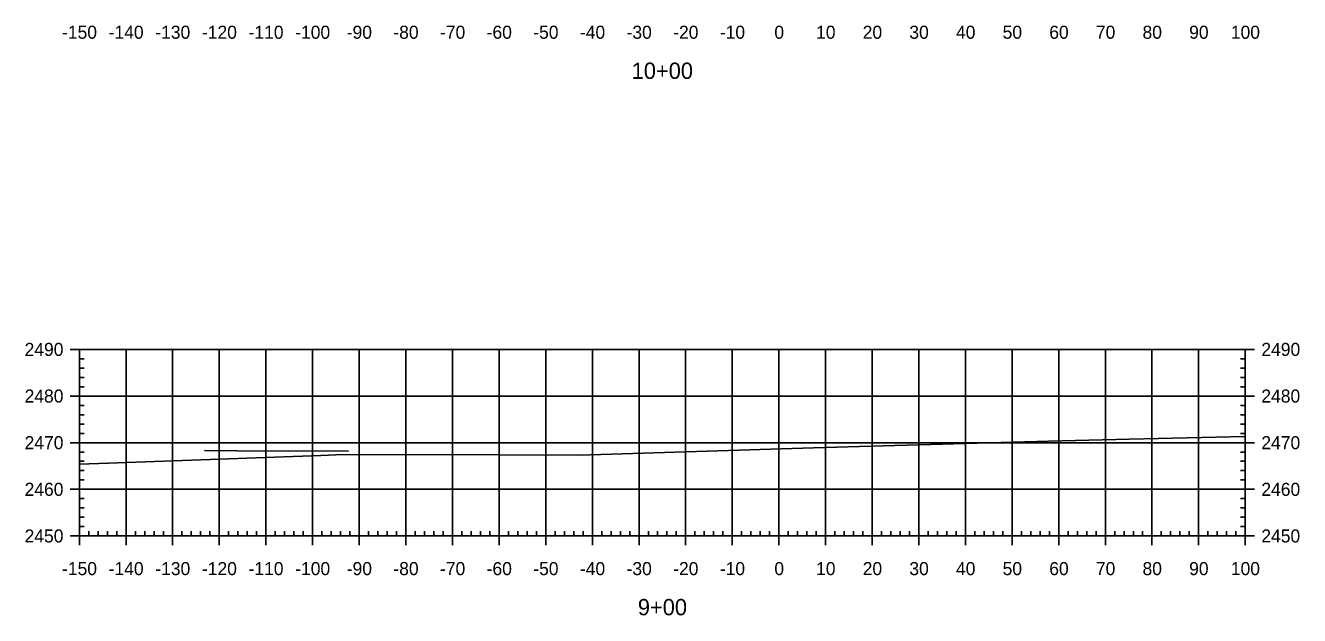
# Model space of a CAD drawing. Extents: x 6943757 to 6978036, y 2273166 to 2280902.
# Drawn here: x 6975163.1 to 6975436.3, y 2277626 to 2277752.5 of the extents above; entities that cross this region are included whole.
import ezdxf

# ---------------------------------------------------------------- set-up
doc = ezdxf.new("R2010")
doc.units = 0
for name, color, linetype in [('C-GRID-FRAM', 7, 'Continuous'), ('C-GRID-MAJR', 7, 'Continuous'), ('C-GRID-TEXT', 7, 'Continuous'), ('C-TOPO-MAJR', 7, 'Continuous')]:
    doc.layers.add(name, color=color, linetype=linetype)

msp = doc.modelspace()

# ---------------------------------------------------------------- linework, layer by layer
at = {"layer": 'C-GRID-FRAM'}
for p, q in [((6975172.68, 2277683.05), (6975176.68, 2277683.05)), ((6975174.68, 2277643.05), (6975174.68, 2277683.05)), ((6975174.68, 2277681.05), (6975175.68, 2277681.05)), ((6975426.68, 2277683.05), (6975422.68, 2277683.05)), ((6975424.68, 2277681.05), (6975423.68, 2277681.05)), ((6975424.68, 2277643.05), (6975424.68, 2277683.05)), ((6975174.68, 2277679.05), (6975175.68, 2277679.05)), ((6975424.68, 2277679.05), (6975423.68, 2277679.05)), ((6975174.68, 2277677.05), (6975175.68, 2277677.05)), ((6975424.68, 2277677.05), (6975423.68, 2277677.05)), ((6975172.68, 2277673.05), (6975176.68, 2277673.05)), ((6975174.68, 2277675.05), (6975175.68, 2277675.05)), ((6975426.68, 2277673.05), (6975422.68, 2277673.05)), ((6975424.68, 2277675.05), (6975423.68, 2277675.05)), ((6975174.68, 2277671.05), (6975175.68, 2277671.05)), ((6975424.68, 2277671.05), (6975423.68, 2277671.05)), ((6975174.68, 2277669.05), (6975175.68, 2277669.05)), ((6975424.68, 2277669.05), (6975423.68, 2277669.05)), ((6975174.68, 2277667.05), (6975175.68, 2277667.05)), ((6975174.68, 2277665.05), (6975175.68, 2277665.05)), ((6975424.68, 2277667.05), (6975423.68, 2277667.05)), ((6975424.68, 2277665.05), (6975423.68, 2277665.05)), ((6975172.68, 2277663.05), (6975176.68, 2277663.05)), ((6975426.68, 2277663.05), (6975422.68, 2277663.05)), ((6975174.68, 2277661.05), (6975175.68, 2277661.05)), ((6975174.68, 2277659.05), (6975175.68, 2277659.05)), ((6975424.68, 2277661.05), (6975423.68, 2277661.05)), ((6975424.68, 2277659.05), (6975423.68, 2277659.05)), ((6975174.68, 2277657.05), (6975175.68, 2277657.05)), ((6975424.68, 2277657.05), (6975423.68, 2277657.05)), ((6975174.68, 2277655.05), (6975175.68, 2277655.05)), ((6975424.68, 2277655.05), (6975423.68, 2277655.05)), ((6975172.68, 2277653.05), (6975176.68, 2277653.05)), ((6975174.68, 2277651.05), (6975175.68, 2277651.05)), ((6975426.68, 2277653.05), (6975422.68, 2277653.05)), ((6975424.68, 2277651.05), (6975423.68, 2277651.05)), ((6975174.68, 2277649.05), (6975175.68, 2277649.05)), ((6975424.68, 2277649.05), (6975423.68, 2277649.05)), ((6975174.68, 2277647.05), (6975175.68, 2277647.05)), ((6975424.68, 2277647.05), (6975423.68, 2277647.05)), ((6975172.68, 2277643.05), (6975176.68, 2277643.05)), ((6975174.68, 2277645.05), (6975175.68, 2277645.05)), ((6975174.68, 2277641.05), (6975174.68, 2277645.05)), ((6975174.68, 2277643.05), (6975424.68, 2277643.05)), ((6975176.68, 2277643.05), (6975176.68, 2277644.05)), ((6975178.68, 2277643.05), (6975178.68, 2277644.05)), ((6975180.68, 2277643.05), (6975180.68, 2277644.05)), ((6975182.68, 2277643.05), (6975182.68, 2277644.05)), ((6975184.68, 2277641.05), (6975184.68, 2277645.05)), ((6975186.68, 2277643.05), (6975186.68, 2277644.05)), ((6975188.68, 2277643.05), (6975188.68, 2277644.05)), ((6975190.68, 2277643.05), (6975190.68, 2277644.05)), ((6975192.68, 2277643.05), (6975192.68, 2277644.05)), ((6975194.68, 2277641.05), (6975194.68, 2277645.05)), ((6975196.68, 2277643.05), (6975196.68, 2277644.05)), ((6975198.68, 2277643.05), (6975198.68, 2277644.05)), ((6975200.68, 2277643.05), (6975200.68, 2277644.05)), ((6975202.68, 2277643.05), (6975202.68, 2277644.05)), ((6975204.68, 2277641.05), (6975204.68, 2277645.05)), ((6975206.68, 2277643.05), (6975206.68, 2277644.05)), ((6975208.68, 2277643.05), (6975208.68, 2277644.05)), ((6975210.68, 2277643.05), (6975210.68, 2277644.05)), ((6975212.68, 2277643.05), (6975212.68, 2277644.05)), ((6975214.68, 2277641.05), (6975214.68, 2277645.05)), ((6975216.68, 2277643.05), (6975216.68, 2277644.05)), ((6975218.68, 2277643.05), (6975218.68, 2277644.05)), ((6975220.68, 2277643.05), (6975220.68, 2277644.05)), ((6975222.68, 2277643.05), (6975222.68, 2277644.05)), ((6975224.68, 2277641.05), (6975224.68, 2277645.05)), ((6975226.68, 2277643.05), (6975226.68, 2277644.05)), ((6975228.68, 2277643.05), (6975228.68, 2277644.05)), ((6975230.68, 2277643.05), (6975230.68, 2277644.05)), ((6975232.68, 2277643.05), (6975232.68, 2277644.05)), ((6975234.68, 2277641.05), (6975234.68, 2277645.05)), ((6975236.68, 2277643.05), (6975236.68, 2277644.05)), ((6975238.68, 2277643.05), (6975238.68, 2277644.05)), ((6975240.68, 2277643.05), (6975240.68, 2277644.05)), ((6975242.68, 2277643.05), (6975242.68, 2277644.05)), ((6975244.68, 2277641.05), (6975244.68, 2277645.05)), ((6975246.68, 2277643.05), (6975246.68, 2277644.05)), ((6975248.68, 2277643.05), (6975248.68, 2277644.05)), ((6975250.68, 2277643.05), (6975250.68, 2277644.05)), ((6975252.68, 2277643.05), (6975252.68, 2277644.05)), ((6975254.68, 2277641.05), (6975254.68, 2277645.05)), ((6975256.68, 2277643.05), (6975256.68, 2277644.05)), ((6975258.68, 2277643.05), (6975258.68, 2277644.05)), ((6975260.68, 2277643.05), (6975260.68, 2277644.05)), ((6975262.68, 2277643.05), (6975262.68, 2277644.05)), ((6975264.68, 2277641.05), (6975264.68, 2277645.05)), ((6975266.68, 2277643.05), (6975266.68, 2277644.05)), ((6975268.68, 2277643.05), (6975268.68, 2277644.05)), ((6975270.68, 2277643.05), (6975270.68, 2277644.05)), ((6975272.68, 2277643.05), (6975272.68, 2277644.05)), ((6975274.68, 2277641.05), (6975274.68, 2277645.05)), ((6975276.68, 2277643.05), (6975276.68, 2277644.05)), ((6975278.68, 2277643.05), (6975278.68, 2277644.05)), ((6975280.68, 2277643.05), (6975280.68, 2277644.05)), ((6975282.68, 2277643.05), (6975282.68, 2277644.05)), ((6975284.68, 2277641.05), (6975284.68, 2277645.05)), ((6975286.68, 2277643.05), (6975286.68, 2277644.05)), ((6975288.68, 2277643.05), (6975288.68, 2277644.05)), ((6975290.68, 2277643.05), (6975290.68, 2277644.05)), ((6975292.68, 2277643.05), (6975292.68, 2277644.05)), ((6975294.68, 2277641.05), (6975294.68, 2277645.05)), ((6975296.68, 2277643.05), (6975296.68, 2277644.05)), ((6975298.68, 2277643.05), (6975298.68, 2277644.05)), ((6975300.68, 2277643.05), (6975300.68, 2277644.05)), ((6975302.68, 2277643.05), (6975302.68, 2277644.05)), ((6975304.68, 2277641.05), (6975304.68, 2277645.05)), ((6975306.68, 2277643.05), (6975306.68, 2277644.05)), ((6975308.68, 2277643.05), (6975308.68, 2277644.05)), ((6975310.68, 2277643.05), (6975310.68, 2277644.05)), ((6975312.68, 2277643.05), (6975312.68, 2277644.05)), ((6975314.68, 2277641.05), (6975314.68, 2277645.05)), ((6975316.68, 2277643.05), (6975316.68, 2277644.05)), ((6975318.68, 2277643.05), (6975318.68, 2277644.05)), ((6975320.68, 2277643.05), (6975320.68, 2277644.05)), ((6975322.68, 2277643.05), (6975322.68, 2277644.05)), ((6975324.68, 2277641.05), (6975324.68, 2277645.05)), ((6975326.68, 2277643.05), (6975326.68, 2277644.05)), ((6975328.68, 2277643.05), (6975328.68, 2277644.05)), ((6975330.68, 2277643.05), (6975330.68, 2277644.05)), ((6975332.68, 2277643.05), (6975332.68, 2277644.05)), ((6975334.68, 2277641.05), (6975334.68, 2277645.05)), ((6975336.68, 2277643.05), (6975336.68, 2277644.05)), ((6975338.68, 2277643.05), (6975338.68, 2277644.05)), ((6975340.68, 2277643.05), (6975340.68, 2277644.05)), ((6975342.68, 2277643.05), (6975342.68, 2277644.05)), ((6975344.68, 2277641.05), (6975344.68, 2277645.05)), ((6975346.68, 2277643.05), (6975346.68, 2277644.05)), ((6975348.68, 2277643.05), (6975348.68, 2277644.05)), ((6975350.68, 2277643.05), (6975350.68, 2277644.05)), ((6975352.68, 2277643.05), (6975352.68, 2277644.05)), ((6975354.68, 2277641.05), (6975354.68, 2277645.05)), ((6975356.68, 2277643.05), (6975356.68, 2277644.05)), ((6975358.68, 2277643.05), (6975358.68, 2277644.05)), ((6975360.68, 2277643.05), (6975360.68, 2277644.05)), ((6975362.68, 2277643.05), (6975362.68, 2277644.05)), ((6975364.68, 2277641.05), (6975364.68, 2277645.05)), ((6975366.68, 2277643.05), (6975366.68, 2277644.05)), ((6975368.68, 2277643.05), (6975368.68, 2277644.05)), ((6975370.68, 2277643.05), (6975370.68, 2277644.05)), ((6975372.68, 2277643.05), (6975372.68, 2277644.05)), ((6975374.68, 2277641.05), (6975374.68, 2277645.05)), ((6975376.68, 2277643.05), (6975376.68, 2277644.05)), ((6975378.68, 2277643.05), (6975378.68, 2277644.05)), ((6975380.68, 2277643.05), (6975380.68, 2277644.05)), ((6975382.68, 2277643.05), (6975382.68, 2277644.05)), ((6975384.68, 2277641.05), (6975384.68, 2277645.05)), ((6975386.68, 2277643.05), (6975386.68, 2277644.05)), ((6975388.68, 2277643.05), (6975388.68, 2277644.05)), ((6975390.68, 2277643.05), (6975390.68, 2277644.05)), ((6975392.68, 2277643.05), (6975392.68, 2277644.05)), ((6975394.68, 2277641.05), (6975394.68, 2277645.05)), ((6975396.68, 2277643.05), (6975396.68, 2277644.05)), ((6975398.68, 2277643.05), (6975398.68, 2277644.05)), ((6975400.68, 2277643.05), (6975400.68, 2277644.05)), ((6975402.68, 2277643.05), (6975402.68, 2277644.05)), ((6975404.68, 2277641.05), (6975404.68, 2277645.05)), ((6975406.68, 2277643.05), (6975406.68, 2277644.05)), ((6975408.68, 2277643.05), (6975408.68, 2277644.05)), ((6975410.68, 2277643.05), (6975410.68, 2277644.05)), ((6975412.68, 2277643.05), (6975412.68, 2277644.05)), ((6975414.68, 2277641.05), (6975414.68, 2277645.05)), ((6975416.68, 2277643.05), (6975416.68, 2277644.05)), ((6975418.68, 2277643.05), (6975418.68, 2277644.05)), ((6975420.68, 2277643.05), (6975420.68, 2277644.05)), ((6975422.68, 2277643.05), (6975422.68, 2277644.05)), ((6975426.68, 2277643.05), (6975422.68, 2277643.05)), ((6975424.68, 2277645.05), (6975423.68, 2277645.05)), ((6975424.68, 2277641.05), (6975424.68, 2277645.05))]:
    msp.add_line(p, q, dxfattribs=at)
at = {"layer": 'C-GRID-MAJR'}
for p, q in [((6975174.68, 2277683.05), (6975424.68, 2277683.05)), ((6975174.68, 2277643.05), (6975174.68, 2277683.05)), ((6975184.68, 2277643.05), (6975184.68, 2277683.05)), ((6975194.68, 2277643.05), (6975194.68, 2277683.05)), ((6975204.68, 2277643.05), (6975204.68, 2277683.05)), ((6975214.68, 2277643.05), (6975214.68, 2277683.05)), ((6975224.68, 2277643.05), (6975224.68, 2277683.05)), ((6975234.68, 2277643.05), (6975234.68, 2277683.05)), ((6975244.68, 2277643.05), (6975244.68, 2277683.05)), ((6975254.68, 2277643.05), (6975254.68, 2277683.05)), ((6975264.68, 2277643.05), (6975264.68, 2277683.05)), ((6975274.68, 2277643.05), (6975274.68, 2277683.05)), ((6975284.68, 2277643.05), (6975284.68, 2277683.05)), ((6975294.68, 2277643.05), (6975294.68, 2277683.05)), ((6975304.68, 2277643.05), (6975304.68, 2277683.05)), ((6975314.68, 2277643.05), (6975314.68, 2277683.05)), ((6975324.68, 2277643.05), (6975324.68, 2277683.05)), ((6975334.68, 2277643.05), (6975334.68, 2277683.05)), ((6975344.68, 2277643.05), (6975344.68, 2277683.05)), ((6975354.68, 2277643.05), (6975354.68, 2277683.05)), ((6975364.68, 2277643.05), (6975364.68, 2277683.05)), ((6975374.68, 2277643.05), (6975374.68, 2277683.05)), ((6975384.68, 2277643.05), (6975384.68, 2277683.05)), ((6975394.68, 2277643.05), (6975394.68, 2277683.05)), ((6975404.68, 2277643.05), (6975404.68, 2277683.05)), ((6975414.68, 2277643.05), (6975414.68, 2277683.05)), ((6975424.68, 2277643.05), (6975424.68, 2277683.05)), ((6975174.68, 2277673.05), (6975424.68, 2277673.05)), ((6975174.68, 2277663.05), (6975424.68, 2277663.05)), ((6975174.68, 2277653.05), (6975424.68, 2277653.05)), ((6975174.68, 2277643.05), (6975424.68, 2277643.05))]:
    msp.add_line(p, q, dxfattribs=at)
at = {"layer": 'C-TOPO-MAJR'}
for points in [[(6975174.68, 2277658.45), (6975180.9, 2277658.69), (6975226.43, 2277660.3), (6975231.3, 2277660.51), (6975264.62, 2277660.41), (6975281.71, 2277660.38), (6975284.21, 2277660.45), (6975332.11, 2277661.95), (6975341.98, 2277662.2), (6975382.52, 2277663.37), (6975399.76, 2277663.8), (6975424.68, 2277664.34)], [(6975201.54, 2277661.39), (6975208.43, 2277661.33), (6975232.39, 2277661.23)]]:
    msp.add_lwpolyline(points, dxfattribs=at)

# ---------------------------------------------------------------- texts
at = {"layer": 'C-GRID-FRAM'}
msp.add_text('-', height=0.002, dxfattribs=at).set_placement((6975174.68, 2277643.05))
at = {"layer": 'C-GRID-TEXT'}
for s, height, p in [('-150', 2.8, (6975170.96, 2277749.65)), ('-140', 2.8, (6975180.96, 2277749.65)), ('-130', 2.8, (6975190.96, 2277749.65)), ('-120', 2.8, (6975200.96, 2277749.65)), ('-110', 2.8, (6975210.96, 2277749.65)), ('-100', 2.8, (6975220.96, 2277749.65)), ('-90', 2.8, (6975232.01, 2277749.65)), ('-80', 2.8, (6975242.01, 2277749.65)), ('-70', 2.8, (6975252.01, 2277749.65)), ('-60', 2.8, (6975262.01, 2277749.65)), ('-50', 2.8, (6975272.01, 2277749.65)), ('-40', 2.8, (6975282.01, 2277749.65)), ('-30', 2.8, (6975292.01, 2277749.65)), ('-20', 2.8, (6975302.01, 2277749.65)), ('-10', 2.8, (6975312.01, 2277749.65)), ('0', 2.8, (6975323.7, 2277749.65)), ('10', 2.8, (6975332.65, 2277749.65)), ('20', 2.8, (6975342.65, 2277749.65)), ('30', 2.8, (6975352.65, 2277749.65)), ('40', 2.8, (6975362.65, 2277749.65)), ('50', 2.8, (6975372.65, 2277749.65)), ('60', 2.8, (6975382.65, 2277749.65)), ('70', 2.8, (6975392.65, 2277749.65)), ('80', 2.8, (6975402.65, 2277749.65)), ('90', 2.8, (6975412.65, 2277749.65)), ('100', 2.8, (6975421.59, 2277749.65)), ('10+00', 3.5, (6975293.11, 2277741.04)), ('2490', 2.8, (6975162.93, 2277681.65)), ('2490', 2.8, (6975428.13, 2277681.65)), ('2480', 2.8, (6975162.93, 2277671.65)), ('2480', 2.8, (6975428.13, 2277671.65)), ('2470', 2.8, (6975162.93, 2277661.65)), ('2470', 2.8, (6975428.13, 2277661.65)), ('2460', 2.8, (6975162.93, 2277651.65)), ('2460', 2.8, (6975428.13, 2277651.65)), ('2450', 2.8, (6975162.93, 2277641.65)), ('2450', 2.8, (6975428.13, 2277641.65)), ('-150', 2.8, (6975170.96, 2277634.65)), ('-140', 2.8, (6975180.96, 2277634.65)), ('-130', 2.8, (6975190.96, 2277634.65)), ('-120', 2.8, (6975200.96, 2277634.65)), ('-110', 2.8, (6975210.96, 2277634.65)), ('-100', 2.8, (6975220.96, 2277634.65)), ('-90', 2.8, (6975232.01, 2277634.65)), ('-80', 2.8, (6975242.01, 2277634.65)), ('-70', 2.8, (6975252.01, 2277634.65)), ('-60', 2.8, (6975262.01, 2277634.65)), ('-50', 2.8, (6975272.01, 2277634.65)), ('-40', 2.8, (6975282.01, 2277634.65)), ('-30', 2.8, (6975292.01, 2277634.65)), ('-20', 2.8, (6975302.01, 2277634.65)), ('-10', 2.8, (6975312.01, 2277634.65)), ('0', 2.8, (6975323.7, 2277634.65)), ('10', 2.8, (6975332.65, 2277634.65)), ('20', 2.8, (6975342.65, 2277634.65)), ('30', 2.8, (6975352.65, 2277634.65)), ('40', 2.8, (6975362.65, 2277634.65)), ('50', 2.8, (6975372.65, 2277634.65)), ('60', 2.8, (6975382.65, 2277634.65)), ('70', 2.8, (6975392.65, 2277634.65)), ('80', 2.8, (6975402.65, 2277634.65)), ('90', 2.8, (6975412.65, 2277634.65)), ('100', 2.8, (6975421.59, 2277634.65)), ('9+00', 3.5, (6975294.43, 2277626.04))]:
    msp.add_text(s, height=height, dxfattribs=at).set_placement(p)

doc.saveas('drawing.dxf')
